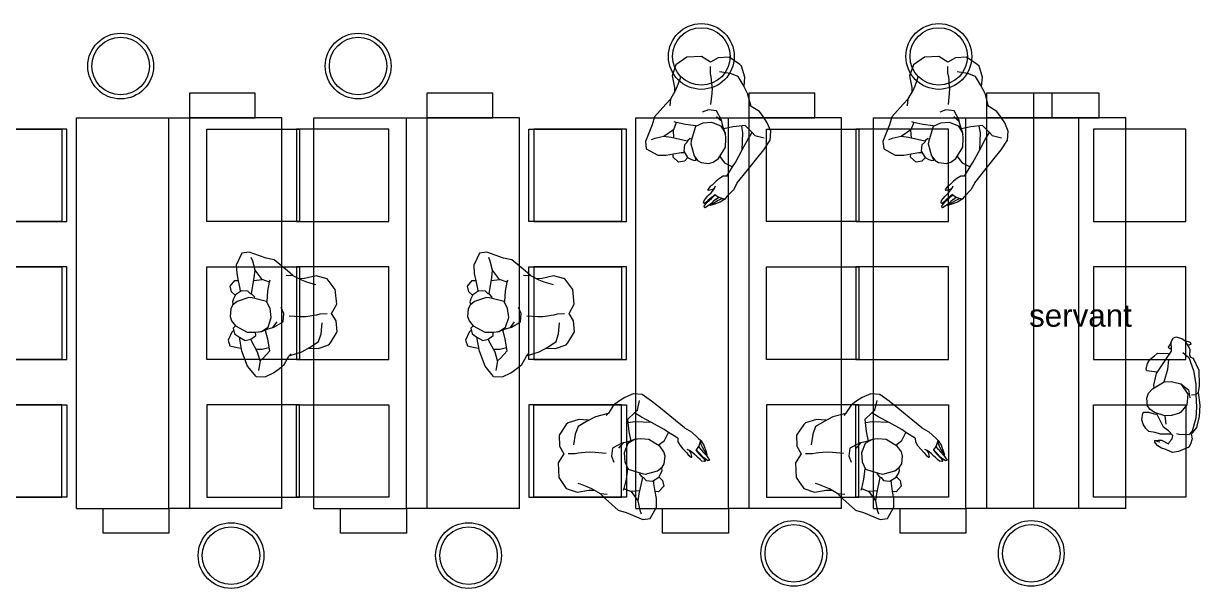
# Model space of a CAD drawing. Header units: millimetres. Extents: x 5429406 to 5440208, y -620941 to -619789.
# Drawn here: x 5430620 to 5431193, y -620491 to -620216 of the extents above; entities that cross this region are included whole.
import ezdxf

# ---------------------------------------------------------------- set-up
doc = ezdxf.new("R2010")
doc.units = ezdxf.units.MM
doc.header["$LTSCALE"] = 0.05
doc.layers.add('tefriş', color=45, linetype='Continuous', lineweight=18)
doc.styles.get("Standard").update_dxf_attribs({"font": 'arial.ttf'})

# ---------------------------------------------------------------- blocks, each defined once
blk = doc.blocks.new('dada')
for p, q in [((219973.43, -31806.86), (219967.82, -31810.1)), ((219980.49, -31806.97), (219973.43, -31806.86)), ((219984.71, -31810.01), (219980.49, -31806.97)), ((219967.82, -31810.1), (219965.63, -31815.29)), ((219984.28, -31815.56), (219984.55, -31812.14)), ((219988.56, -31808.22), (219984.71, -31810.01)), ((219993.91, -31808.37), (219988.56, -31808.22)), ((219998.88, -31812.26), (219993.91, -31808.37)), ((219999.67, -31813.16), (219998.88, -31812.26)), ((220000.91, -31818.54), (219999.67, -31813.16)), ((219965.63, -31815.29), (219966.32, -31821.02)), ((219967.93, -31820.3), (219969.4, -31817.13)), ((219969.4, -31817.13), (219969.8, -31816.05)), ((219984.57, -31817.26), (219984.28, -31815.56)), ((219984.6, -31818.7), (219984.57, -31817.26)), ((219984.6, -31820.52), (219984.6, -31818.7)), ((219993.96, -31816.3), (219988.77, -31815.1)), ((219997.59, -31817.95), (219993.96, -31816.3)), ((219999.73, -31822.23), (219997.59, -31817.95)), ((220000.18, -31823.15), (220000.91, -31818.54)), ((219964.1, -31826.49), (219966.74, -31822.57)), ((219966.32, -31821.02), (219966.1, -31823.52)), ((219966.74, -31822.57), (219967.93, -31820.3)), ((219984.36, -31825.28), (219984.72, -31822.78)), ((219984.72, -31822.78), (219984.6, -31820.52)), ((220001.59, -31826.62), (219999.73, -31822.23)), ((219961.55, -31828.75), (219955.53, -31834.58)), ((219964.1, -31826.49), (219961.55, -31828.75)), ((219963.56, -31829.8), (219964.1, -31826.49)), ((219983.43, -31830.57), (219984.36, -31825.28)), ((220002.81, -31832.98), (220001.59, -31826.62)), ((219955.53, -31834.58), (219954.16, -31838.39)), ((219981.99, -31833.12), (219978.94, -31834.02)), ((219985.92, -31833.89), (219981.99, -31833.12)), ((219988.02, -31838.63), (219985.92, -31833.89)), ((220002.93, -31833.11), (220001.86, -31831.93)), ((220006.66, -31835.82), (220002.93, -31833.11)), ((220008.27, -31838.35), (220006.66, -31835.82)), ((219954.16, -31838.39), (219950.29, -31846.24)), ((219964.26, -31841.56), (219959.4, -31844.48)), ((219964.25, -31845.64), (219964.26, -31841.56)), ((219965.95, -31838.14), (219964.26, -31841.56)), ((219965.95, -31838.14), (219964.98, -31837.71)), ((219970.28, -31839.47), (219965.95, -31838.14)), ((219975.28, -31840.42), (219970.28, -31839.47)), ((219975.15, -31840.74), (219972.56, -31847.46)), ((219978.82, -31839.44), (219975.15, -31840.74)), ((219983.21, -31839.4), (219978.82, -31839.44)), ((219987.64, -31841.51), (219983.21, -31839.4)), ((219988.07, -31839.19), (219985.66, -31836.85)), ((219989.39, -31844.89), (219987.64, -31841.51)), ((219988.07, -31839.19), (219988.02, -31838.63)), ((219988.47, -31841.63), (219988.07, -31839.19)), ((219989.1, -31844.08), (219988.47, -31841.63)), ((219999.27, -31842.1), (219993.46, -31842.32)), ((219999.27, -31842.1), (220002.34, -31845.71)), ((220010.11, -31841.56), (220008.27, -31838.35)), ((220011.49, -31845.77), (220010.11, -31841.56)), ((219950.29, -31846.24), (219950.45, -31849.81)), ((219954.91, -31845.07), (219953.11, -31845.59)), ((219959.4, -31844.48), (219954.91, -31845.07)), ((219962.84, -31845.25), (219959.4, -31844.48)), ((219970.62, -31847.5), (219962.84, -31845.25)), ((219970.97, -31847.21), (219970.59, -31848.03)), ((219972.17, -31846.32), (219970.97, -31847.21)), ((219972.17, -31846.32), (219972.92, -31846.53)), ((219972.56, -31847.46), (219972.17, -31849.01)), ((219993.46, -31842.32), (219988.64, -31842.96)), ((219988.91, -31851.81), (219989.4, -31847.79)), ((219989.4, -31845.86), (219989.1, -31844.08)), ((219989.4, -31847.79), (219989.39, -31844.89)), ((219997.01, -31853.72), (219997.93, -31845.57)), ((219997.93, -31845.57), (219997.61, -31842.23)), ((219999.97, -31848.98), (220002.34, -31845.71)), ((220002.34, -31845.71), (220003.54, -31847.27)), ((220003.54, -31847.27), (220008.04, -31848.65)), ((220010.84, -31850.1), (220011.49, -31845.77)), ((219950.45, -31849.81), (219955.8, -31853.26)), ((219955.8, -31853.26), (219959.9, -31853.53)), ((219959.9, -31853.53), (219963.48, -31853.17)), ((219963.15, -31854.85), (219963.36, -31853.18)), ((219963.48, -31853.17), (219967.29, -31852.84)), ((219967.29, -31852.84), (219968.82, -31852.87)), ((219969.08, -31849.16), (219968.58, -31852.23)), ((219968.58, -31852.23), (219970.19, -31855.43)), ((219968.58, -31852.23), (219968.58, -31852.23)), ((219970.59, -31848.03), (219969.08, -31849.16)), ((219972.17, -31849.01), (219973.41, -31854.95)), ((219985.09, -31857.09), (219988.91, -31851.81)), ((219997.01, -31853.72), (219999.97, -31848.98)), ((220007.38, -31854.47), (220010.84, -31850.1)), ((220010.84, -31850.1), (220010.84, -31850.1)), ((219965.64, -31857.49), (219963.15, -31854.85)), ((219968.51, -31857.12), (219965.64, -31857.49)), ((219970.32, -31855.52), (219968.51, -31857.12)), ((219970.19, -31855.43), (219971.96, -31856.56)), ((219971.96, -31856.56), (219973.39, -31857.25)), ((219973.39, -31857.25), (219974.3, -31857.1)), ((219973.41, -31854.95), (219974.93, -31857.36)), ((219974.3, -31857.1), (219974, -31855.88)), ((219974.93, -31857.36), (219976.56, -31858.48)), ((219976.56, -31858.48), (219980.28, -31859.2)), ((219980.28, -31859.2), (219982.44, -31858.76)), ((219982.44, -31858.76), (219985.09, -31857.09)), ((219985.8, -31856.21), (219987.9, -31859.37)), ((219993.17, -31859.66), (219997.01, -31853.72)), ((219998.72, -31863.72), (220003.67, -31858.47)), ((220003.67, -31858.47), (220007.38, -31854.47)), ((219987.9, -31859.37), (219991.64, -31861.58)), ((219988.57, -31865.91), (219991.64, -31861.58)), ((219991.64, -31861.58), (219993.17, -31859.66)), ((219993.34, -31869.51), (219998.72, -31863.72)), ((219980.08, -31870.45), (219978.82, -31871.79)), ((219981.05, -31869.82), (219980.08, -31870.45)), ((219983.16, -31868.07), (219981.05, -31869.82)), ((219982.18, -31871.28), (219982.73, -31870.18)), ((219984.86, -31866.77), (219983.16, -31868.07)), ((219986.8, -31865.87), (219984.86, -31866.77)), ((219988.57, -31865.91), (219986.8, -31865.87)), ((219993.34, -31869.51), (219991.22, -31872.75)), ((219976.66, -31876.87), (219977.52, -31876.06)), ((219977.52, -31876.06), (219978.45, -31875.03)), ((219978.45, -31875.03), (219979.15, -31874.38)), ((219980.13, -31875.83), (219978.67, -31877.01)), ((219978.82, -31871.79), (219978.86, -31872.05)), ((219978.86, -31872.05), (219979.15, -31872.17)), ((219979.05, -31877.16), (219980.26, -31876.22)), ((219979.15, -31872.17), (219981.22, -31871.84)), ((219979.15, -31874.38), (219980.27, -31873.42)), ((219982.07, -31874.36), (219980.13, -31875.83)), ((219980.26, -31876.22), (219981.28, -31875.32)), ((219980.27, -31873.42), (219981.5, -31872.16)), ((219981.22, -31871.84), (219982.18, -31871.28)), ((219981.28, -31875.32), (219982.23, -31874.56)), ((219981.5, -31872.16), (219982.18, -31871.28)), ((219982.23, -31874.56), (219982.07, -31874.36)), ((219982.21, -31876.84), (219983.86, -31875.88)), ((219982.23, -31874.56), (219983.86, -31875.88)), ((219983.86, -31875.88), (219986.68, -31877.05)), ((219987.88, -31875.86), (219986.68, -31877.05)), ((219991.22, -31872.75), (219987.88, -31875.86)), ((219976.27, -31878.1), (219976.66, -31876.87)), ((219976.41, -31878.38), (219976.27, -31878.1)), ((219976.79, -31878.46), (219976.41, -31878.38)), ((219976.48, -31879.78), (219978.12, -31877.92)), ((219976.62, -31880.37), (219976.48, -31879.78)), ((219976.88, -31880.62), (219976.62, -31880.37)), ((219977.86, -31877.77), (219976.79, -31878.46)), ((219979.16, -31879.29), (219976.88, -31880.62)), ((219978.67, -31877.01), (219977.86, -31877.77)), ((219978.12, -31877.92), (219979.05, -31877.16)), ((219981.04, -31877.69), (219979.16, -31879.29)), ((219981.25, -31878.56), (219979.16, -31879.29)), ((219979.44, -31879.52), (219979.16, -31879.29)), ((219981.03, -31879.23), (219979.44, -31879.52)), ((219984.29, -31878.28), (219981.03, -31879.23)), ((219982.21, -31876.84), (219981.04, -31877.69)), ((219983.47, -31877.43), (219981.25, -31878.56)), ((219985.17, -31876.82), (219983.47, -31877.43)), ((219986.68, -31877.05), (219984.29, -31878.28)), ((219985.98, -31876.82), (219985.17, -31876.82))]:
    blk.add_line(p, q)
blk = doc.blocks.new('insanplanoturan2')
for p, q in [((-4.35, 28), (-8.09, 30.21)), ((-1.54, 25.72), (-5.35, 20.45)), ((-3.59, 26.87), (-4.35, 28)), ((1.11, 27.39), (-1.54, 25.72)), ((3.27, 27.84), (1.11, 27.39)), ((7, 27.12), (3.27, 27.84)), ((8.63, 26), (7, 27.12)), ((10.14, 23.59), (8.63, 26)), ((10.17, 25.88), (9.26, 25.73)), ((9.26, 25.73), (9.56, 24.52)), ((11.39, 17.65), (10.14, 23.59)), ((11.6, 25.19), (10.17, 25.88)), ((13.37, 24.07), (11.6, 25.19)), ((13.24, 24.16), (15.05, 25.76)), ((14.98, 20.87), (13.37, 24.07)), ((15.05, 25.76), (17.91, 26.13)), ((17.91, 26.13), (20.4, 23.48)), ((20.4, 23.48), (20.2, 21.81)), ((-27.28, 18.74), (-27.93, 14.41)), ((-27.28, 18.74), (-27.28, 18.74)), ((-19.98, 15.91), (-24.48, 17.29)), ((-14.03, 17.26), (-14.37, 14.2)), ((-5.35, 20.45), (-5.85, 16.43)), ((10.99, 16.09), (11.39, 17.65)), ((12.97, 16.66), (14.48, 17.79)), ((14.48, 17.79), (14.98, 20.87)), ((16.27, 21.48), (14.74, 21.5)), ((14.98, 20.87), (14.98, 20.87)), ((20.07, 21.81), (16.27, 21.48)), ((23.66, 22.17), (20.07, 21.81)), ((27.76, 21.89), (23.66, 22.17)), ((33.11, 18.44), (27.76, 21.89)), ((33.27, 14.87), (33.11, 18.44)), ((-27.93, 14.41), (-26.55, 10.2)), ((-18.79, 14.34), (-19.98, 15.91)), ((-15.71, 10.73), (-18.79, 14.34)), ((-14.37, 14.2), (-14.05, 10.87)), ((-9.91, 10.95), (-5.08, 11.6)), ((-5.85, 16.43), (-5.83, 13.53)), ((-5.85, 14.49), (-5.54, 12.71)), ((-5.83, 13.53), (-4.08, 10.14)), ((-5.54, 12.71), (-4.92, 10.26)), ((8.41, 9.37), (10.99, 16.09)), ((11.39, 14.95), (10.64, 15.16)), ((11.39, 14.95), (12.59, 15.84)), ((12.59, 15.84), (12.97, 16.66)), ((12.94, 16.13), (20.72, 13.88)), ((19.31, 14.28), (19.29, 10.2)), ((19.29, 10.2), (24.16, 13.11)), ((20.72, 13.88), (24.16, 13.11)), ((24.16, 13.11), (28.65, 13.7)), ((28.65, 13.7), (30.45, 14.23)), ((29.4, 7.03), (33.27, 14.87)), ((-26.55, 10.2), (-24.71, 6.99)), ((-24.71, 6.99), (-23.11, 4.46)), ((-15.71, 10.73), (-9.91, 10.95)), ((-4.92, 10.26), (-4.51, 7.82)), ((-4.51, 7.82), (-2.1, 5.49)), ((-4.51, 7.82), (-4.46, 7.27)), ((-4.46, 7.27), (-2.36, 2.53)), ((-4.08, 10.14), (0.35, 8.04)), ((0.35, 8.04), (4.73, 8.08)), ((4.73, 8.08), (8.41, 9.37)), ((8.28, 9.05), (13.28, 8.1)), ((13.28, 8.1), (17.61, 6.77)), ((17.61, 6.77), (19.29, 10.2)), ((17.61, 6.77), (18.58, 6.35)), ((28.03, 3.22), (29.4, 7.03)), ((-23.11, 4.46), (-19.37, 1.75)), ((-19.37, 1.75), (-18.3, 0.57)), ((-19.26, 1.62), (-18.03, -4.75)), ((-2.36, 2.53), (1.56, 1.75)), ((1.56, 1.75), (4.62, 2.65)), ((22.01, -2.61), (28.03, 3.22)), ((-18.03, -4.75), (-16.17, -9.13)), ((0.13, -0.8), (-0.81, -6.09)), ((19.46, -4.88), (16.82, -8.79)), ((20, -1.56), (19.46, -4.88)), ((19.46, -4.88), (22.01, -2.61)), ((-16.62, -8.22), (-17.35, -12.82)), ((-16.17, -9.13), (-14.03, -13.42)), ((-0.81, -6.09), (-1.17, -8.58)), ((-1.17, -8.58), (-1.05, -10.85)), ((-1.05, -10.85), (-1.05, -12.66)), ((15.63, -11.06), (14.16, -14.24)), ((16.82, -8.79), (15.63, -11.06)), ((17.24, -10.34), (17.46, -7.85)), ((17.93, -16.07), (17.24, -10.34)), ((-17.35, -12.82), (-16.11, -18.21)), ((-14.03, -13.42), (-10.4, -15.06)), ((-10.4, -15.06), (-5.21, -16.27)), ((-1.05, -12.66), (-1.01, -14.11)), ((-1.01, -14.11), (-0.73, -15.8)), ((-0.73, -15.8), (-0.99, -19.23)), ((14.16, -14.24), (13.76, -15.31)), ((15.74, -21.26), (17.93, -16.07)), ((-16.11, -18.21), (-15.32, -19.11)), ((-15.32, -19.11), (-10.35, -22.99)), ((-5, -23.15), (-1.15, -21.36)), ((-1.15, -21.36), (3.07, -24.4)), ((10.13, -24.5), (15.74, -21.26)), ((-10.35, -22.99), (-5, -23.15)), ((3.07, -24.4), (10.13, -24.5))]:
    blk.add_line(p, q)
for points in [[(-8.09, 30.21), (-10.88, 29.66), (-12.15, 26.27), (-12.64, 24.24)], [(-27.28, 18.74), (-21.76, 22.31), (-14.13, 24.15), (-7.35, 24.57)], [(-1.54, 25.72), (-2.54, 26.97), (-5.37, 26.69), (-7.35, 24.57), (-9.19, 21.89), (-8.9, 19.21), (-7.35, 16.52), (-5.85, 16.43)], [(-19.98, 15.91), (-15.55, 16.66), (-9.47, 19.07), (-8.9, 19.21)]]:
    blk.add_lwpolyline(points)
blk = doc.blocks.new('xccxc')
at = {"rotation": 180}
blk.add_blockref('insanplanoturan2', (220488.91, -31825.14), dxfattribs=at)
blk = doc.blocks.new('cfcfcfcfc')
for p, q in [((220719.73, -32186.97), (220720.27, -32185.76)), ((220719.9, -32187.92), (220726.13, -32185.4)), ((220720.27, -32185.76), (220725.95, -32182.87)), ((220725.95, -32182.87), (220733.39, -32182.48)), ((220726.13, -32185.4), (220732.82, -32184.14)), ((220732.82, -32184.14), (220737.82, -32183.94)), ((220733.39, -32182.48), (220736.78, -32182.96)), ((220736.78, -32182.96), (220742.96, -32181.97)), ((220737.82, -32183.94), (220736.78, -32182.96)), ((220737.82, -32183.94), (220744.06, -32183.48)), ((220738.01, -32186.09), (220737.82, -32183.94)), ((220742.96, -32181.97), (220748.54, -32182.02)), ((220744.06, -32183.48), (220749.41, -32183.76)), ((220748.54, -32182.02), (220753.96, -32183.21)), ((220749.41, -32183.76), (220755.68, -32185.37)), ((220753.96, -32183.21), (220757.21, -32185.81)), ((220755.68, -32185.37), (220757.54, -32186.92)), ((220757.21, -32185.81), (220759.54, -32185.27)), ((220759.54, -32185.27), (220762.03, -32185.97)), ((220762.03, -32185.97), (220763.6, -32186.72)), ((220710.04, -32194.43), (220710.72, -32191.49)), ((220710.72, -32191.49), (220711.86, -32189.91)), ((220711.76, -32190.05), (220712.42, -32187.41)), ((220711.86, -32189.91), (220715.91, -32187.4)), ((220712.42, -32187.41), (220713.48, -32187.12)), ((220713.48, -32187.12), (220713.95, -32187.65)), ((220713.95, -32187.65), (220713.87, -32188.64)), ((220715.91, -32187.4), (220719.01, -32187.54)), ((220717.66, -32190.89), (220719.9, -32187.92)), ((220719.01, -32187.54), (220719.73, -32186.97)), ((220731.79, -32196.08), (220732.82, -32191.37)), ((220732.82, -32191.37), (220735.63, -32187.55)), ((220732.82, -32191.37), (220737.74, -32187.9)), ((220735.63, -32187.55), (220739.53, -32186.9)), ((220737.74, -32187.9), (220743.03, -32188.23)), ((220743.03, -32188.23), (220746.69, -32191.13)), ((220746.69, -32191.13), (220747.21, -32191.69)), ((220747.21, -32191.69), (220748.4, -32195.57)), ((220757.57, -32191.65), (220757.22, -32192.69)), ((220757.54, -32186.92), (220757.57, -32191.65)), ((220763.6, -32186.72), (220765.87, -32191.71)), ((220765.87, -32191.71), (220766.29, -32194.64)), ((220710.72, -32195.72), (220710.04, -32194.43)), ((220712.55, -32196.65), (220710.72, -32195.72)), ((220716.24, -32196.41), (220712.55, -32196.65)), ((220712.55, -32196.65), (220713.95, -32197.3)), ((220713.95, -32197.3), (220715.1, -32198.01)), ((220715.1, -32198.01), (220715.89, -32197.13)), ((220715.89, -32197.13), (220715.25, -32196.46)), ((220717.13, -32196.35), (220716.24, -32196.41)), ((220721.71, -32199.36), (220717.13, -32196.35)), ((220718.29, -32197.97), (220718.43, -32197.21)), ((220725.8, -32197.99), (220721.34, -32197.51)), ((220732.12, -32199.48), (220731.79, -32196.08)), ((220748.4, -32195.57), (220748.63, -32198.89)), ((220755.84, -32196.85), (220754.1, -32199.32)), ((220758, -32194.72), (220755.84, -32196.85)), ((220757.37, -32195.35), (220757.51, -32198.02)), ((220759.79, -32195.03), (220758, -32194.72)), ((220761.12, -32196.22), (220759.79, -32195.03)), ((220760.41, -32200.14), (220762.16, -32196.71)), ((220762.16, -32196.71), (220761.12, -32196.22)), ((220766.29, -32194.64), (220765.03, -32197.92)), ((220718.27, -32203.17), (220718.29, -32197.97)), ((220719.53, -32204.62), (220718.27, -32203.17)), ((220728.05, -32203.45), (220721.71, -32199.36)), ((220732.12, -32199.48), (220725.8, -32197.99)), ((220727.48, -32203.09), (220727.17, -32205.71)), ((220735.6, -32205.2), (220732.12, -32199.48)), ((220748.63, -32198.89), (220747.18, -32203.81)), ((220747.99, -32202.58), (220747.52, -32202.65)), ((220747.73, -32204.04), (220747.99, -32202.58)), ((220754.1, -32199.32), (220747.99, -32202.58)), ((220748.63, -32198.89), (220752.64, -32198.19)), ((220757.57, -32200.7), (220756.86, -32203.33)), ((220757.51, -32198.02), (220757.57, -32200.7)), ((220760.56, -32201.83), (220760.41, -32200.14)), ((220760.79, -32202.66), (220760.56, -32201.83)), ((220760.68, -32203.4), (220760.79, -32203.02)), ((220760.79, -32203.02), (220761.2, -32201.95)), ((220761.2, -32201.95), (220761.39, -32200.94)), ((220762.05, -32203.07), (220761.57, -32203.4)), ((220763.35, -32201.83), (220762.05, -32203.07)), ((220764.41, -32200.08), (220763.35, -32201.83)), ((220765.03, -32197.92), (220764.41, -32200.08)), ((220721.43, -32206.8), (220719.53, -32204.62)), ((220723.43, -32207.88), (220721.43, -32206.8)), ((220726.08, -32208.45), (220723.43, -32207.88)), ((220726.94, -32208.16), (220726.08, -32208.45)), ((220727.17, -32205.71), (220726.94, -32208.16)), ((220733.77, -32204.54), (220728.05, -32203.45)), ((220735.09, -32204.35), (220733.77, -32204.54)), ((220737.75, -32207.08), (220735.6, -32205.2)), ((220740.21, -32207.84), (220737.75, -32207.08)), ((220743.91, -32207.34), (220740.21, -32207.84)), ((220745.57, -32206.15), (220743.91, -32207.34)), ((220747.18, -32203.81), (220745.57, -32206.15)), ((220747.09, -32206.86), (220747.73, -32204.04)), ((220747.11, -32209.07), (220747.09, -32206.86)), ((220754.96, -32207.88), (220752.98, -32209.19)), ((220756.39, -32206.48), (220754.96, -32207.88)), ((220756.86, -32203.33), (220756.39, -32206.48)), ((220761.57, -32203.4), (220760.68, -32203.4)), ((220747.74, -32209.48), (220747.11, -32209.07)), ((220749.72, -32209.8), (220747.74, -32209.48)), ((220750.82, -32210.02), (220749.72, -32209.8)), ((220752.98, -32209.19), (220750.82, -32210.02))]:
    blk.add_line(p, q)

msp = doc.modelspace()

# ---------------------------------------------------------------- linework, layer by layer
at = {"layer": 'tefriş', "transparency": 33554541}
for p, q in [((5430732.54, -620262.26, -245.25), (5430732.54, -620250.26, -245.25)), ((5430848.11, -620262.26, -245.25), (5430848.11, -620250.26, -245.25)), ((5431004.82, -620262.26, -245.25), (5431004.82, -620250.26, -245.25)), ((5431120.39, -620262.26, -245.25), (5431120.39, -620250.26, -245.25)), ((5431143.23, -620262.26, -245.25), (5431143.23, -620250.26, -245.25)), ((5430645.54, -620262.26, -245.25), (5430690.54, -620262.26, -245.25)), ((5430645.54, -620262.26, -245.25), (5430690.54, -620262.26, -245.25)), ((5430645.54, -620262.26, -245.25), (5430690.54, -620262.26, -245.25)), ((5430645.54, -620452.26, -245.25), (5430645.54, -620262.26, -245.25)), ((5430645.54, -620262.26, -245.25), (5430690.54, -620262.26, -245.25)), ((5430645.54, -620449.26, -245.25), (5430645.54, -620263.26, -245.25)), ((5430690.54, -620452.26, -245.25), (5430690.54, -620262.26, -245.25)), ((5430690.54, -620452.26, -245.25), (5430690.54, -620262.26, -245.25)), ((5430745.54, -620262.26, -245.25), (5430700.54, -620262.26, -245.25)), ((5430745.54, -620262.26, -245.25), (5430700.54, -620262.26, -245.25)), ((5430745.54, -620262.26, -245.25), (5430700.54, -620262.26, -245.25)), ((5430745.54, -620262.26, -245.25), (5430700.54, -620262.26, -245.25)), ((5430745.54, -620452.26, -245.25), (5430745.54, -620262.26, -245.25)), ((5430745.54, -620449.26, -245.25), (5430745.54, -620263.26, -245.25)), ((5430761.11, -620262.26, -245.25), (5430806.11, -620262.26, -245.25)), ((5430761.11, -620262.26, -245.25), (5430806.11, -620262.26, -245.25)), ((5430761.11, -620262.26, -245.25), (5430806.11, -620262.26, -245.25)), ((5430761.11, -620452.26, -245.25), (5430761.11, -620262.26, -245.25)), ((5430761.11, -620262.26, -245.25), (5430806.11, -620262.26, -245.25)), ((5430761.11, -620449.26, -245.25), (5430761.11, -620263.26, -245.25)), ((5430806.11, -620452.26, -245.25), (5430806.11, -620262.26, -245.25)), ((5430806.11, -620452.26, -245.25), (5430806.11, -620262.26, -245.25)), ((5430861.11, -620262.26, -245.25), (5430816.11, -620262.26, -245.25)), ((5430861.11, -620262.26, -245.25), (5430816.11, -620262.26, -245.25)), ((5430861.11, -620262.26, -245.25), (5430816.11, -620262.26, -245.25)), ((5430861.11, -620262.26, -245.25), (5430816.11, -620262.26, -245.25)), ((5430861.11, -620452.26, -245.25), (5430861.11, -620262.26, -245.25)), ((5430861.11, -620449.26, -245.25), (5430861.11, -620263.26, -245.25)), ((5430917.82, -620262.26, -245.25), (5430962.82, -620262.26, -245.25)), ((5430917.82, -620262.26, -245.25), (5430962.82, -620262.26, -245.25)), ((5430917.82, -620262.26, -245.25), (5430962.82, -620262.26, -245.25)), ((5430917.82, -620452.26, -245.25), (5430917.82, -620262.26, -245.25)), ((5430917.82, -620262.26, -245.25), (5430962.82, -620262.26, -245.25)), ((5430917.82, -620449.26, -245.25), (5430917.82, -620263.26, -245.25)), ((5430962.82, -620452.26, -245.25), (5430962.82, -620262.26, -245.25)), ((5430962.82, -620452.26, -245.25), (5430962.82, -620262.26, -245.25)), ((5431017.82, -620262.26, -245.25), (5430972.82, -620262.26, -245.25)), ((5431017.82, -620262.26, -245.25), (5430972.82, -620262.26, -245.25)), ((5431017.82, -620262.26, -245.25), (5430972.82, -620262.26, -245.25)), ((5431017.82, -620262.26, -245.25), (5430972.82, -620262.26, -245.25)), ((5431017.82, -620452.26, -245.25), (5431017.82, -620262.26, -245.25)), ((5431017.82, -620449.26, -245.25), (5431017.82, -620263.26, -245.25)), ((5431033.39, -620262.26, -245.25), (5431078.39, -620262.26, -245.25)), ((5431033.39, -620262.26, -245.25), (5431078.39, -620262.26, -245.25)), ((5431033.39, -620262.26, -245.25), (5431078.39, -620262.26, -245.25)), ((5431033.39, -620452.26, -245.25), (5431033.39, -620262.26, -245.25)), ((5431033.39, -620262.26, -245.25), (5431078.39, -620262.26, -245.25)), ((5431033.39, -620449.26, -245.25), (5431033.39, -620263.26, -245.25)), ((5431078.39, -620452.26, -245.25), (5431078.39, -620262.26, -245.25)), ((5431078.39, -620452.26, -245.25), (5431078.39, -620262.26, -245.25)), ((5431133.39, -620262.26, -245.25), (5431088.39, -620262.26, -245.25)), ((5431133.39, -620262.26, -245.25), (5431088.39, -620262.26, -245.25)), ((5431133.39, -620262.26, -245.25), (5431088.39, -620262.26, -245.25)), ((5431133.39, -620262.26, -245.25), (5431088.39, -620262.26, -245.25)), ((5431156.23, -620262.26, -245.25), (5431111.23, -620262.26, -245.25)), ((5431156.23, -620262.26, -245.25), (5431111.23, -620262.26, -245.25)), ((5431156.23, -620262.26, -245.25), (5431111.23, -620262.26, -245.25)), ((5431156.23, -620262.26, -245.25), (5431111.23, -620262.26, -245.25)), ((5431133.39, -620452.26, -245.25), (5431133.39, -620262.26, -245.25)), ((5431133.39, -620449.26, -245.25), (5431133.39, -620263.26, -245.25)), ((5431156.23, -620452.26, -245.25), (5431156.23, -620262.26, -245.25)), ((5431156.23, -620449.26, -245.25), (5431156.23, -620263.26, -245.25)), ((5430645.54, -620452.26, -245.25), (5430690.54, -620452.26, -245.25)), ((5430658.54, -620464.26, -245.25), (5430658.54, -620452.26, -245.25)), ((5430658.54, -620452.26, -245.25), (5430690.54, -620452.26, -245.25)), ((5430690.54, -620452.26, -245.25), (5430690.54, -620464.26, -245.25)), ((5430690.54, -620452.26, -245.25), (5430690.54, -620464.26, -245.25)), ((5430745.54, -620452.26, -245.25), (5430700.54, -620452.26, -245.25)), ((5430732.54, -620452.26, -245.25), (5430700.54, -620452.26, -245.25)), ((5430761.11, -620452.26, -245.25), (5430806.11, -620452.26, -245.25)), ((5430774.11, -620464.26, -245.25), (5430774.11, -620452.26, -245.25)), ((5430774.11, -620452.26, -245.25), (5430806.11, -620452.26, -245.25)), ((5430806.11, -620452.26, -245.25), (5430806.11, -620464.26, -245.25)), ((5430806.11, -620452.26, -245.25), (5430806.11, -620464.26, -245.25)), ((5430861.11, -620452.26, -245.25), (5430816.11, -620452.26, -245.25)), ((5430848.11, -620452.26, -245.25), (5430816.11, -620452.26, -245.25)), ((5430917.82, -620452.26, -245.25), (5430962.82, -620452.26, -245.25)), ((5430930.82, -620464.26, -245.25), (5430930.82, -620452.26, -245.25)), ((5430930.82, -620452.26, -245.25), (5430962.82, -620452.26, -245.25)), ((5430962.82, -620452.26, -245.25), (5430962.82, -620464.26, -245.25)), ((5430962.82, -620452.26, -245.25), (5430962.82, -620464.26, -245.25)), ((5431017.82, -620452.26, -245.25), (5430972.82, -620452.26, -245.25)), ((5431004.82, -620452.26, -245.25), (5430972.82, -620452.26, -245.25)), ((5431033.39, -620452.26, -245.25), (5431078.39, -620452.26, -245.25)), ((5431046.39, -620464.26, -245.25), (5431046.39, -620452.26, -245.25)), ((5431046.39, -620452.26, -245.25), (5431078.39, -620452.26, -245.25)), ((5431078.39, -620452.26, -245.25), (5431078.39, -620464.26, -245.25)), ((5431078.39, -620452.26, -245.25), (5431078.39, -620464.26, -245.25)), ((5431133.39, -620452.26, -245.25), (5431088.39, -620452.26, -245.25)), ((5431120.39, -620452.26, -245.25), (5431088.39, -620452.26, -245.25)), ((5431156.23, -620452.26, -245.25), (5431111.23, -620452.26, -245.25)), ((5431143.23, -620452.26, -245.25), (5431111.23, -620452.26, -245.25))]:
    msp.add_line(p, q, dxfattribs=at)
at = {"layer": 'tefriş', "linetype": 'ByBlock', "transparency": 33554541}
msp.add_line((5431111.23, -620262.26, -245.25), (5431111.23, -620452.26, -245.25), dxfattribs=at)
at = {"layer": 'tefriş', "transparency": 33554541, "elevation": -245.25}
for points in [[(5430732.54, -620262.26), (5430732.54, -620250.26), (5430700.54, -620250.26), (5430700.54, -620262.26)], [(5430848.11, -620262.26), (5430848.11, -620250.26), (5430816.11, -620250.26), (5430816.11, -620262.26)], [(5431004.82, -620262.26), (5431004.82, -620250.26), (5430972.82, -620250.26), (5430972.82, -620262.26)], [(5431120.39, -620262.26), (5431120.39, -620250.26), (5431088.39, -620250.26), (5431088.39, -620262.26)], [(5431143.23, -620262.26), (5431143.23, -620250.26), (5431111.23, -620250.26), (5431111.23, -620262.26)], [(5430700.54, -620452.26), (5430690.54, -620452.26), (5430690.54, -620262.26), (5430700.54, -620262.26)], [(5430816.11, -620452.26), (5430806.11, -620452.26), (5430806.11, -620262.26), (5430816.11, -620262.26)], [(5430972.82, -620452.26), (5430962.82, -620452.26), (5430962.82, -620262.26), (5430972.82, -620262.26)], [(5431088.39, -620452.26), (5431078.39, -620452.26), (5431078.39, -620262.26), (5431088.39, -620262.26)], [(5430593.49, -620267.69), (5430638.49, -620267.69), (5430638.49, -620312.69), (5430593.49, -620312.69)], [(5430640.88, -620267.69), (5430595.88, -620267.69), (5430595.88, -620312.69), (5430640.88, -620312.69)], [(5430709.06, -620267.69), (5430754.06, -620267.69), (5430754.06, -620312.69), (5430709.06, -620312.69)], [(5430797.59, -620267.69), (5430752.59, -620267.69), (5430752.59, -620312.69), (5430797.59, -620312.69)], [(5430865.77, -620267.69), (5430910.77, -620267.69), (5430910.77, -620312.69), (5430865.77, -620312.69)], [(5430913.16, -620267.69), (5430868.16, -620267.69), (5430868.16, -620312.69), (5430913.16, -620312.69)], [(5430981.34, -620267.69), (5431026.34, -620267.69), (5431026.34, -620312.69), (5430981.34, -620312.69)], [(5431069.87, -620267.69), (5431024.87, -620267.69), (5431024.87, -620312.69), (5431069.87, -620312.69)], [(5431185.44, -620267.69), (5431140.44, -620267.69), (5431140.44, -620312.69), (5431185.44, -620312.69)], [(5430593.49, -620334.76), (5430638.49, -620334.76), (5430638.49, -620379.76), (5430593.49, -620379.76)], [(5430640.88, -620334.76), (5430595.88, -620334.76), (5430595.88, -620379.76), (5430640.88, -620379.76)], [(5430709.06, -620334.76), (5430754.06, -620334.76), (5430754.06, -620379.76), (5430709.06, -620379.76)], [(5430797.59, -620334.76), (5430752.59, -620334.76), (5430752.59, -620379.76), (5430797.59, -620379.76)], [(5430865.77, -620334.76), (5430910.77, -620334.76), (5430910.77, -620379.76), (5430865.77, -620379.76)], [(5430913.16, -620334.76), (5430868.16, -620334.76), (5430868.16, -620379.76), (5430913.16, -620379.76)], [(5430981.34, -620334.76), (5431026.34, -620334.76), (5431026.34, -620379.76), (5430981.34, -620379.76)], [(5431069.87, -620334.76), (5431024.87, -620334.76), (5431024.87, -620379.76), (5431069.87, -620379.76)], [(5431185.44, -620334.76), (5431140.44, -620334.76), (5431140.44, -620379.76), (5431185.44, -620379.76)], [(5430593.49, -620446.83), (5430638.49, -620446.83), (5430638.49, -620401.83), (5430593.49, -620401.83)], [(5430640.88, -620446.83), (5430595.88, -620446.83), (5430595.88, -620401.83), (5430640.88, -620401.83)], [(5430709.06, -620446.83), (5430754.06, -620446.83), (5430754.06, -620401.83), (5430709.06, -620401.83)], [(5430797.59, -620446.83), (5430752.59, -620446.83), (5430752.59, -620401.83), (5430797.59, -620401.83)], [(5430865.77, -620446.83), (5430910.77, -620446.83), (5430910.77, -620401.83), (5430865.77, -620401.83)], [(5430913.16, -620446.83), (5430868.16, -620446.83), (5430868.16, -620401.83), (5430913.16, -620401.83)], [(5430981.34, -620446.83), (5431026.34, -620446.83), (5431026.34, -620401.83), (5430981.34, -620401.83)], [(5431069.87, -620446.83), (5431024.87, -620446.83), (5431024.87, -620401.83), (5431069.87, -620401.83)], [(5431185.44, -620446.83), (5431140.44, -620446.83), (5431140.44, -620401.83), (5431185.44, -620401.83)], [(5430658.54, -620464.26), (5430658.54, -620452.26), (5430690.54, -620452.26), (5430690.54, -620464.26)], [(5430774.11, -620464.26), (5430774.11, -620452.26), (5430806.11, -620452.26), (5430806.11, -620464.26)], [(5430930.82, -620464.26), (5430930.82, -620452.26), (5430962.82, -620452.26), (5430962.82, -620464.26)], [(5431046.39, -620464.26), (5431046.39, -620452.26), (5431078.39, -620452.26), (5431078.39, -620464.26)]]:
    msp.add_lwpolyline(points, close=True, dxfattribs=at)
at = {"layer": 'tefriş', "transparency": 33554541}
for centre, radius in [((5430949.66, -620232.37), 16), ((5430949.66, -620232.37), 14), ((5431065.22, -620232.37), 16), ((5431065.22, -620232.37), 14), ((5430667.07, -620237.05), 16), ((5430667.07, -620237.05), 14), ((5430782.64, -620237.05), 16), ((5430782.64, -620237.05), 14), ((5430720.8, -620475.19), 16), ((5430836.37, -620475.19), 16), ((5430994.66, -620474.14), 16), ((5430994.66, -620474.14), 14), ((5431110.22, -620474.14), 16), ((5431110.22, -620474.14), 14), ((5430720.8, -620475.19), 14), ((5430836.37, -620475.19), 14)]:
    msp.add_circle(centre, radius, dxfattribs=at)

# ---------------------------------------------------------------- block references
at = {"layer": 'tefriş', "linetype": 'ByBlock', "transparency": 33554541}
for name, p, rotation in [('dada', (5209214.84, -604845.08), 4.257695987429049), ('dada', (5209330.41, -604845.08), 4.257695987429049), ('xccxc', (5436010.44, -397647.07, -245.25), 276.8597992275222), ('xccxc', (5436126, -397647.07, -245.25), 276.8597992275222)]:
    msp.add_blockref(name, p, dxfattribs=dict(at, rotation=rotation))
at = {"layer": 'tefriş', "transparency": 33554541}
for name, p, rotation in [('cfcfcfcfc', (5468963.55, -400546.45), 268.5463823632082), ('dada', (5414144.37, -842067.27, -245.25), 93.90923502213339), ('dada', (5414259.94, -842067.27, -245.25), 93.90923502213339)]:
    msp.add_blockref(name, p, dxfattribs=dict(at, rotation=rotation))

# ---------------------------------------------------------------- texts
at = {"layer": 'tefriş', "linetype": 'ByBlock', "transparency": 33554541, "insert": (5431109.15, -620364.02, -245.25), "char_height": 10.92, "attachment_point": 7}
msp.add_mtext_dynamic_manual_height_columns('servant', width=1669.2448, gutter_width=60, heights=[0], dxfattribs=at)

doc.saveas('drawing.dxf')
